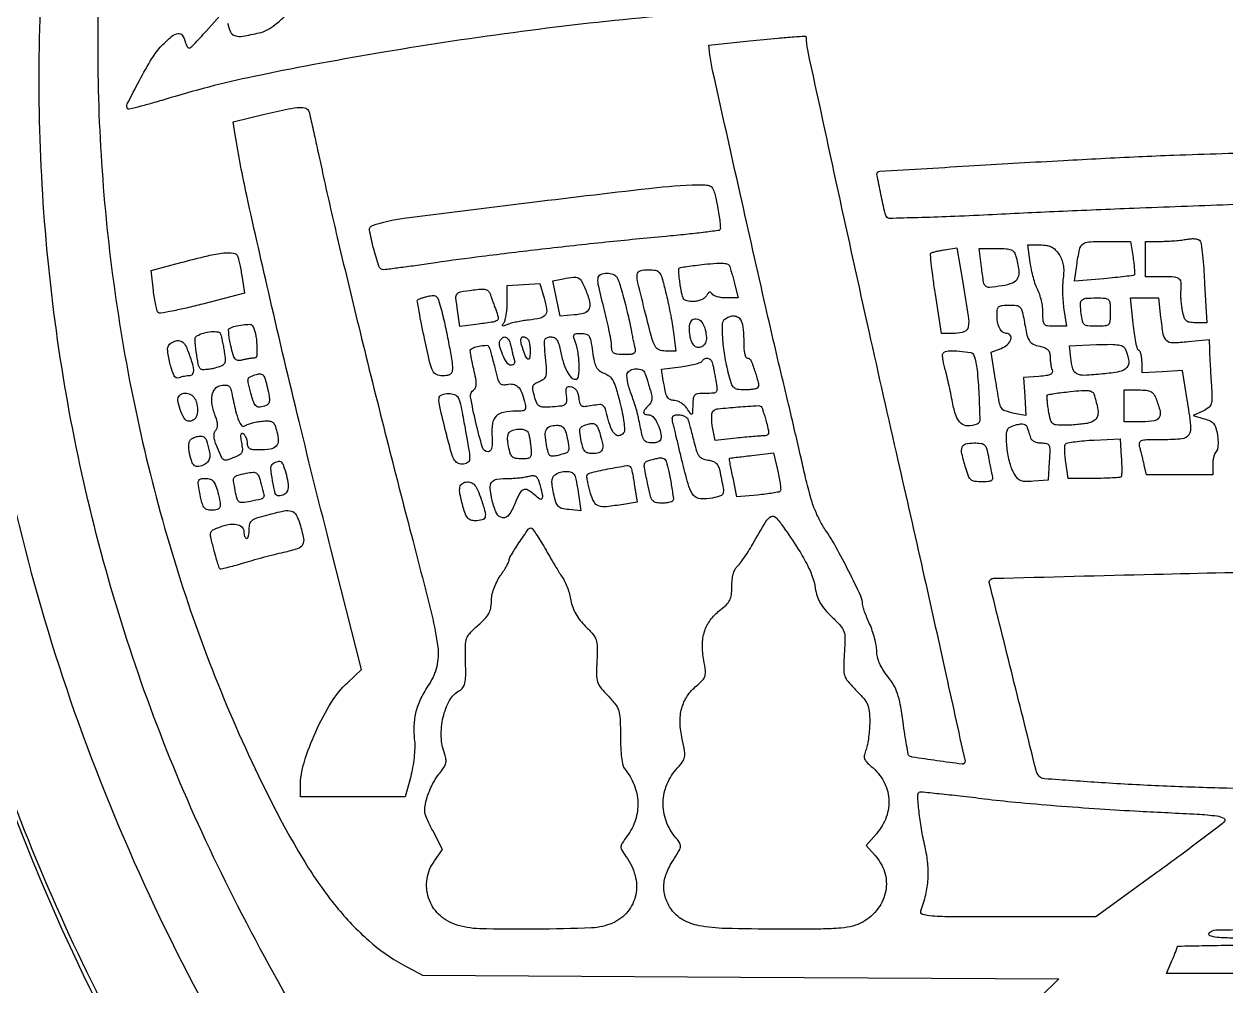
# Model space of a CAD drawing. Header units: millimetres. Extents: x 7 to 202, y 10 to 284.
# Drawn here: x 58.9 to 70.53, y 67.22 to 76.53 of the extents above; entities that cross this region are included whole.
import ezdxf

# ---------------------------------------------------------------- set-up
doc = ezdxf.new("R2010")
doc.units = ezdxf.units.MM
doc.layers.add('CUT', color=1, linetype='Continuous')
doc.layers.add('ENGRAVE', color=7, linetype='Continuous')

msp = doc.modelspace()

# ---------------------------------------------------------------- linework, layer by layer
at = {"layer": 'CUT'}
msp.add_circle((77.5, 76), 20, dxfattribs=at)
at = {"layer": 'ENGRAVE', "extrusion": (0, 0, -1)}
for points in [[(-32.411, 127.361, -0.000002), (-32.398, 124.768, -0.000205)], [(-77.201, 105.963, 0.000018), (-68.269, 105.993, 0.000035), (-59.395, 106.023, 0.092839)], [(-71.757, 56.849, 0.05031), (-68.25, 58.267, 0.050036), (-65.081, 60.365, 0.045234), (-62.273, 63.117, 0.039894), (-60.412, 65.694, 0.039431), (-58.977, 68.543, 0.039455), (-58.007, 71.58, 0.040054), (-57.532, 74.717, 0.015781), (-57.506, 75.382, 0.005868), (-57.511, 76.317, 0.00584), (-57.537, 77.249, 0.016497), (-57.584, 77.899, 0.033804), (-58.119, 80.955, 0.038207), (-59.049, 83.783, 0.038966), (-60.377, 86.389, 0.038007), (-62.104, 88.78, 0.042124), (-64.649, 91.324, 0.044845), (-67.535, 93.346, 0.045322), (-70.705, 94.804, 0.044887)], [(-70.988, 94.108, -0.032455), (-68.886, 93.201, -0.031304), (-66.893, 92.021, -0.041615), (-64.174, 89.821, -0.044448), (-61.923, 87.246, -0.045413), (-60.203, 84.368, -0.047506), (-59.061, 81.269, -0.022557), (-58.614, 79.203, -0.025379), (-58.376, 77.184, -0.026237), (-58.349, 75.214, -0.028035), (-58.531, 73.297, -0.050307), (-59.467, 69.648, -0.047999), (-61.123, 66.198, -0.047612), (-63.421, 63.102, -0.04781), (-66.261, 60.501, -0.054787), (-69.624, 58.502, -0.053836), (-73.36, 57.266, -0.052978)], [(-71.889, 58.453, 0.044188), (-69.065, 59.618, 0.044295), (-66.496, 61.258, 0.042822), (-64.224, 63.342, 0.014695), (-63.231, 64.489, 0.018927), (-62.391, 65.603, 0.019062), (-61.642, 66.77, 0.015274), (-60.924, 68.079, 0.040872), (-59.866, 70.658, 0.0403), (-59.235, 73.387, 0.039829), (-59.045, 76.213, 0.037972), (-59.299, 79.08, 0.021879), (-59.728, 81.109, 0.027891), (-60.308, 82.932, 0.028903), (-61.066, 84.626, 0.026779), (-62.033, 86.265, 0.055464), (-64.587, 89.317, 0.053688), (-67.777, 91.771, 0.053561), (-71.423, 93.494, 0.054671)], [(-70.716, 65.399), (-70.173, 65.409, 0.005982), (-69.956, 65.416, 0.007344), (-69.754, 65.427, 0.006218), (-69.585, 65.441, 0.051636), (-69.51, 65.457, 0.089471), (-69.39, 65.519, 0.010691), (-69.158, 65.707, 0.006627), (-68.924, 65.91, 0.213648), (-68.894, 65.977, 0.414036), (-68.922, 66.005, 0.000023), (-72.955, 66.007, 0.000044), (-76.966, 66.009, 0.142368)], [(-59.778, 78.563, -0.039468), (-59.611, 76.124, -0.036774), (-59.822, 73.63, -0.036984), (-60.392, 71.209, -0.041117), (-61.3, 68.985, -0.019324), (-61.613, 68.424, -0.033802), (-61.92, 67.989, -0.04067), (-62.233, 67.662, -0.056327), (-62.565, 67.429), (-62.752, 67.326), (-65.832, 67.309), (-68.911, 67.292), (-68.552, 66.942)], [(-65.021, 76.602, -0.00955), (-63.713, 76.456, -0.008839), (-62.378, 76.256, -0.009126), (-61.175, 76.032, -0.022663), (-60.307, 75.813, 0.003474), (-60.156, 75.768, 0.005619), (-60.027, 75.733, 0.001433), (-59.915, 75.704, 0.26504), (-59.903, 75.707, 0.322694), (-59.896, 75.755, 0.006765), (-60.013, 75.981, 0.014427), (-60.135, 76.196, 0.056248), (-60.229, 76.317, 0.020112), (-60.328, 76.41, 0.140893), (-60.388, 76.438, 0.294494), (-60.429, 76.42, 0.084469), (-60.458, 76.353, -0.069003), (-60.478, 76.305, -0.406774), (-60.501, 76.298, -0.083235), (-60.54, 76.329, -0.003226), (-60.662, 76.463), (-60.843, 76.665)], [(-60.867, 76.538, -0.066374), (-60.894, 76.454, -0.207196), (-60.938, 76.416, -0.117416), (-61.014, 76.411, -0.015894), (-61.172, 76.443, -0.066255), (-61.249, 76.471, -0.043208), (-61.328, 76.523, -0.029283), (-61.423, 76.607, -0.009622)], [(-70.603, 67.686, 0.018496), (-70.443, 67.693, 0.061078), (-70.372, 67.709, 0.524896), (-70.364, 67.735, 0.220744), (-70.431, 67.766, 0.000448), (-71.613, 67.776, 0.001577)], [(-77.5, 67.343), (-69.954, 67.343), (-70.006, 67.467, -0.003456), (-70.026, 67.515, -0.005062), (-70.043, 67.558, -0.002542), (-70.056, 67.595, -0.088112), (-70.058, 67.604, 0.408597), (-70.063, 67.609, 0.000189), (-70.332, 67.614, 0.002167), (-70.633, 67.618, 0.001299)]]:
    msp.add_lwpolyline(points, format="xyb", dxfattribs=at)
for points in [[(-66.465, 76.4, -0.053275), (-66.478, 76.278, -0.00021), (-66.772, 74.918, -0.001225), (-67.072, 73.556, -0.001571), (-67.354, 72.305, 0.000906), (-67.596, 71.237, 0.001272), (-67.808, 70.283, 0.000071), (-68.003, 69.397, 0.255695), (-67.997, 69.377, 0.233878), (-67.974, 69.369, 0.001204), (-67.731, 69.402, 0.001719), (-67.493, 69.436, 0.144855), (-67.46, 69.452, 0.168843), (-67.454, 69.463, 0.0019), (-67.438, 69.552, 0.005605), (-67.421, 69.655, 0.003593), (-67.404, 69.775, -0.010202), (-67.377, 69.946, -0.03656), (-67.349, 70.053, -0.051015), (-67.312, 70.136, -0.037378), (-67.255, 70.218, 0.028064), (-67.209, 70.283, 0.038583), (-67.176, 70.345, 0.043296), (-67.156, 70.406, 0.057751), (-67.149, 70.463, -0.043068), (-67.144, 70.517, -0.019088), (-67.128, 70.587, -0.018727), (-67.106, 70.66, -0.023988), (-67.08, 70.726, 0.009253), (-67.054, 70.786, 0.011338), (-67.032, 70.843, 0.009892), (-67.016, 70.891, 0.076159), (-67.012, 70.915, -0.110737), (-66.995, 70.994, -0.005581), (-66.879, 71.233, -0.009801), (-66.754, 71.47, -0.024239), (-66.651, 71.637, 0.032598), (-66.591, 71.74, 0.029224), (-66.541, 71.853, 0.022986), (-66.497, 71.994, 0.00998), (-66.45, 72.185, -0.00149), (-66.409, 72.365, -0.000674), (-66.354, 72.601, -0.000668), (-66.296, 72.85, -0.000914), (-66.242, 73.074, 0.00293), (-66.076, 73.786, 0.000838), (-65.827, 74.89, 0.000211), (-65.561, 76.079, 0.025838), (-65.535, 76.232), (-65.524, 76.325), (-65.917, 76.366, 0.001716), (-66.193, 76.393, 0.00834), (-66.35, 76.405, 0.006017), (-66.454, 76.411, 0.425482)], [(-61.654, 75.683, 0.013106), (-61.662, 75.652, 0.000242), (-61.7, 75.482, 0.000596), (-61.744, 75.285, 0.000399), (-61.793, 75.059, -0.004654), (-61.938, 74.423, -0.001823), (-62.149, 73.547, -0.00177), (-62.39, 72.58, -0.001898), (-62.632, 71.637, 0.00235), (-62.843, 70.813, 0.03061), (-62.901, 70.502, 0.087472), (-62.891, 70.314, 0.091911), (-62.817, 70.143, -0.033213), (-62.737, 70.006, -0.052014), (-62.69, 69.878, -0.053339), (-62.67, 69.745, -0.037179), (-62.676, 69.594, 0.036899), (-62.678, 69.524, 0.016918), (-62.672, 69.433, 0.016649), (-62.658, 69.337, 0.022075), (-62.639, 69.251), (-62.587, 69.054), (-62.08, 69.054), (-61.572, 69.054), (-61.572, 69.15, 0.07523), (-61.607, 69.383, 0.030866), (-61.72, 69.682, 0.030957), (-61.871, 69.967, 0.068834), (-62.026, 70.156), (-62.163, 70.284), (-61.869, 71.44, 0.002518), (-61.559, 72.684, 0.00296), (-61.279, 73.866, 0.002916), (-61.053, 74.869, 0.013221), (-60.94, 75.458), (-60.92, 75.583), (-61.224, 75.655, 0.004783), (-61.455, 75.707, 0.036195), (-61.566, 75.722, 0.099144), (-61.625, 75.714, 0.247474)], [(-72.521, 75.086), (-72.521, 74.846), (-71.846, 74.823, -0.000364), (-70.554, 74.779, -0.000986), (-69.637, 74.745, -0.001337), (-68.907, 74.714, -0.001666), (-68.228, 74.682, 0.002526), (-67.859, 74.665, 0.00408), (-67.546, 74.655, 0.00085), (-67.27, 74.648, 0.221891), (-67.249, 74.658, 0.125342), (-67.229, 74.697, 0.00363), (-67.189, 74.881, 0.002225), (-67.151, 75.072, 0.252889), (-67.158, 75.096, 0.181145), (-67.178, 75.105, 0.000054), (-68.093, 75.159, 0.001113), (-68.955, 75.209, 0.001851), (-69.681, 75.246, 0.002716), (-70.025, 75.26, 0.001114), (-70.491, 75.276, 0.001102), (-70.991, 75.291, 0.001413), (-71.452, 75.303), (-72.521, 75.327)], [(-65.607, 74.765, 0.009151), (-65.622, 74.684, 0.013774), (-65.631, 74.612, 0.008537), (-65.636, 74.553, 0.216756), (-65.631, 74.538, 0.165794), (-65.614, 74.53, 0.001344), (-65.469, 74.512, 0.004642), (-65.302, 74.493, 0.002947), (-65.107, 74.474, -0.002967), (-64.527, 74.417, -0.002418), (-63.907, 74.349, -0.002473), (-63.327, 74.279, -0.00524), (-62.879, 74.219, 0.00132), (-62.701, 74.193, 0.001913), (-62.544, 74.172, 0.000968), (-62.411, 74.154, 0.032025), (-62.378, 74.152, 0.320295), (-62.331, 74.186, 0.0197), (-62.279, 74.359, 0.019614), (-62.241, 74.536, 0.373017), (-62.268, 74.58, 0.047139), (-62.571, 74.649, 0.001522), (-63.813, 74.805, 0.002202), (-65.02, 74.947, 0.027937), (-65.477, 74.973, 0.079639), (-65.528, 74.965, 0.175353), (-65.559, 74.941, 0.082201), (-65.581, 74.889, 0.009389)], [(-70.278, 74.429, 0.108112), (-70.289, 74.4, 0.004535), (-70.301, 74.291, 0.007646), (-70.313, 74.162, 0.005343), (-70.322, 74.015), (-70.342, 73.639), (-70.236, 73.639, 0.036362), (-70.176, 73.643, 0.148008), (-70.144, 73.659, 0.135353), (-70.124, 73.69, 0.028523), (-70.108, 73.754, 0.013852), (-70.1, 73.803, 0.012073), (-70.094, 73.854, 0.012229), (-70.092, 73.901, 0.034772), (-70.093, 73.934, -0.03415), (-70.096, 74.021, -0.208782), (-70.077, 74.061, -0.161801), (-70.032, 74.08, -0.018876), (-69.921, 74.084), (-69.75, 74.084), (-69.75, 74.255), (-69.75, 74.426), (-69.899, 74.426, -0.011569), (-69.964, 74.428, -0.008741), (-70.035, 74.432, -0.008849), (-70.102, 74.439, -0.020193), (-70.152, 74.447, 0.033815), (-70.195, 74.452, 0.050443), (-70.233, 74.451, 0.062232), (-70.262, 74.443, 0.158611)], [(-67.982, 74.027, 0.004096), (-68.035, 73.702, 0.076755), (-68.035, 73.599, 0.272776), (-67.997, 73.553, 0.088846), (-67.907, 73.536), (-67.775, 73.536), (-67.716, 73.916, 0.004194), (-67.695, 74.063, 0.006651), (-67.68, 74.189, 0.002177), (-67.668, 74.297, 0.225102), (-67.673, 74.311, 0.123748), (-67.685, 74.318, 0.010157), (-67.718, 74.327, 0.013126), (-67.76, 74.337, 0.009727), (-67.806, 74.345), (-67.923, 74.364)], [(-68.496, 74.281, 0.030279), (-68.524, 74.146, 0.146322), (-68.512, 74.07, 0.190089), (-68.463, 74.023, 0.057601), (-68.362, 73.996, 0.012314), (-68.24, 73.981, 0.212185), (-68.203, 73.993, 0.170959), (-68.183, 74.03, 0.007464), (-68.162, 74.178), (-68.139, 74.358), (-68.307, 74.358, 0.014129), (-68.402, 74.355, 0.08281), (-68.45, 74.344, 0.14916), (-68.478, 74.321, 0.082609)], [(-68.912, 74.301, 0.04861), (-68.938, 74.252, 0.052432), (-68.953, 74.199, 0.047151), (-68.958, 74.14, 0.028995), (-68.953, 74.07, -0.025122), (-68.948, 74.005, -0.013284), (-68.947, 73.923, -0.013186), (-68.952, 73.84, -0.019849), (-68.96, 73.767), (-68.986, 73.605), (-68.872, 73.605, 0.025104), (-68.802, 73.608, 0.187562), (-68.774, 73.623, 0.164856), (-68.76, 73.654, 0.018397), (-68.757, 73.733, -0.032425), (-68.754, 73.789, -0.022404), (-68.742, 73.852, -0.022662), (-68.726, 73.912, -0.042334), (-68.707, 73.958, 0.037941), (-68.686, 74.006, 0.015436), (-68.665, 74.075, 0.015169), (-68.646, 74.151, 0.018698), (-68.634, 74.223), (-68.612, 74.392), (-68.732, 74.392, 0.037675), (-68.794, 74.387, 0.079175), (-68.839, 74.373, 0.084123), (-68.876, 74.345, 0.047131)], [(-69.629, 74.269, 0.007422), (-69.637, 74.208, 0.011322), (-69.642, 74.155, 0.006057), (-69.645, 74.11, 0.213787), (-69.641, 74.101, 0.164249), (-69.631, 74.096, 0.001631), (-69.55, 74.086, 0.005118), (-69.456, 74.075, 0.00327), (-69.347, 74.065), (-69.063, 74.041), (-69.084, 74.191, 0.015065), (-69.111, 74.346, 0.171353), (-69.143, 74.399, 0.161401), (-69.201, 74.422, 0.012978), (-69.368, 74.426), (-69.605, 74.426)], [(-60.965, 74.28, 0.03327), (-60.974, 74.251, 0.006986), (-60.986, 74.2, 0.007295), (-60.997, 74.139, 0.006851), (-61.008, 74.077), (-61.03, 73.925), (-60.625, 73.819, 0.006312), (-60.468, 73.781, 0.009852), (-60.332, 73.752, 0.004471), (-60.217, 73.731, 0.235219), (-60.196, 73.737, 0.140742), (-60.185, 73.755, 0.010927), (-60.172, 73.809, 0.014249), (-60.159, 73.876, 0.010387), (-60.149, 73.951), (-60.126, 74.143), (-60.413, 74.22, 0.00693), (-60.676, 74.287, 0.032007), (-60.831, 74.314, 0.061703), (-60.924, 74.313, 0.273109)], [(-65.727, 74.182, 0.010403), (-65.735, 74.156, 0.002317), (-65.748, 74.111, 0.002405), (-65.762, 74.059, 0.002321), (-65.776, 74.007), (-65.809, 73.879), (-65.694, 73.879, 0.031016), (-65.649, 73.881, 0.036819), (-65.606, 73.89, 0.039969), (-65.572, 73.902, 0.147607), (-65.555, 73.917, -0.098158), (-65.543, 73.931, -0.23604), (-65.53, 73.933, -0.151976), (-65.516, 73.923, -0.03901), (-65.5, 73.9, 0.107781), (-65.481, 73.878, 0.056636), (-65.45, 73.86, 0.051583), (-65.411, 73.848, 0.04971), (-65.37, 73.844, 0.048401), (-65.313, 73.85, 0.179786), (-65.283, 73.868, 0.114952), (-65.265, 73.908, 0.014789), (-65.248, 74, 0.008512), (-65.24, 74.06, 0.012846), (-65.235, 74.113, 0.007607), (-65.233, 74.157, 0.213004), (-65.238, 74.168, 0.152141), (-65.249, 74.173, 0.002779), (-65.314, 74.183, 0.006602), (-65.391, 74.194, 0.004329), (-65.481, 74.204, 0.008669), (-65.599, 74.215, 0.04031), (-65.667, 74.214, 0.081639), (-65.707, 74.204, 0.210741)], [(-64.693, 73.904, 0.00429), (-64.717, 73.814, 0.003709), (-64.74, 73.718, 0.003734), (-64.76, 73.631, 0.010846), (-64.772, 73.571, -0.004456), (-64.782, 73.52, -0.003996), (-64.792, 73.468, -0.004008), (-64.802, 73.422, -0.012523), (-64.81, 73.391, 0.10062), (-64.812, 73.361, 0.235905), (-64.8, 73.343, 0.112453), (-64.769, 73.333, 0.017379), (-64.705, 73.331, 0.020795), (-64.638, 73.334, 0.12499), (-64.605, 73.345, 0.189385), (-64.588, 73.368, 0.060467), (-64.583, 73.411, -0.041789), (-64.579, 73.457, -0.006827), (-64.563, 73.546, -0.007477), (-64.541, 73.65, -0.006529), (-64.515, 73.759, 0.004788), (-64.458, 73.988, 0.076078), (-64.452, 74.068, 0.276465), (-64.477, 74.105, 0.105234), (-64.541, 74.118, 0.076141), (-64.595, 74.11, 0.163248), (-64.629, 74.085, 0.07938), (-64.656, 74.031, 0.00946)], [(-65.106, 73.938, 0.007438), (-65.128, 73.843, 0.005035), (-65.15, 73.735, 0.005073), (-65.169, 73.629, 0.01009), (-65.182, 73.545), (-65.205, 73.365), (-65.104, 73.365, 0.09651), (-65.042, 73.377, 0.175582), (-65.004, 73.412, 0.057549), (-64.973, 73.49, 0.003811), (-64.912, 73.724, 0.002595), (-64.838, 74.025, 0.073965), (-64.831, 74.105, 0.313663), (-64.859, 74.141, 0.073843), (-64.938, 74.152, 0.044797), (-65.009, 74.146, 0.183494), (-65.045, 74.124, 0.098348), (-65.07, 74.075, 0.008373)], [(-63.93, 73.876, 0.031811), (-63.954, 73.769, 0.198701), (-63.942, 73.716, 0.185078), (-63.895, 73.684, 0.027101), (-63.779, 73.665, -0.01343), (-63.722, 73.657, -0.012124), (-63.663, 73.646, -0.012247), (-63.611, 73.634, -0.037279), (-63.577, 73.622, 0.012896), (-63.542, 73.608, 0.226255), (-63.531, 73.609, 0.396859), (-63.528, 73.617, 0.024978), (-63.542, 73.642, -0.085031), (-63.554, 73.67, -0.019865), (-63.564, 73.721, -0.01992), (-63.571, 73.782, -0.018382), (-63.574, 73.844), (-63.574, 73.998), (-63.73, 74.008), (-63.887, 74.019)], [(-64.33, 73.961, 0.033439), (-64.37, 73.842, 0.170454), (-64.365, 73.773, 0.21743), (-64.32, 73.733, 0.056954), (-64.222, 73.714), (-64.084, 73.704), (-64.049, 73.874), (-64.014, 74.044), (-64.115, 74.064, 0.017241), (-64.215, 74.08, 0.144743), (-64.26, 74.073, 0.160828), (-64.291, 74.043, 0.02266)], [(-62.934, 73.77, 0.008635), (-62.974, 73.604, 0.007517), (-63.009, 73.429, 0.006549), (-63.037, 73.274, 0.040187), (-63.043, 73.192, 0.083926), (-63.038, 73.161, 0.159549), (-63.022, 73.14, 0.116604), (-62.994, 73.129, 0.034688), (-62.946, 73.126, 0.105751), (-62.888, 73.138, 0.177022), (-62.852, 73.173, 0.055907), (-62.824, 73.252, 0.003726), (-62.772, 73.488, 0.003512), (-62.743, 73.627, 0.005643), (-62.721, 73.747, 0.001516), (-62.703, 73.85, 0.242848), (-62.707, 73.861, 0.106434), (-62.715, 73.867, 0.008804), (-62.741, 73.876, 0.011455), (-62.772, 73.886, 0.00858), (-62.807, 73.895, 0.051934), (-62.859, 73.903, 0.207504), (-62.888, 73.891, 0.121736), (-62.909, 73.857, 0.013682)], [(-63.408, 73.918, -0.005757), (-63.417, 73.89, -0.002122), (-63.431, 73.85, -0.002103), (-63.447, 73.807, -0.002527), (-63.462, 73.766, 0.028364), (-63.485, 73.692, 0.287276), (-63.475, 73.662, 0.137478), (-63.438, 73.646, 0.005767), (-63.294, 73.626), (-63.116, 73.603), (-63.093, 73.759, 0.010531), (-63.077, 73.881, 0.191316), (-63.087, 73.918, 0.190425), (-63.12, 73.938, 0.010418), (-63.242, 73.956, 0.015824), (-63.319, 73.964, 0.072501), (-63.364, 73.96, 0.136492), (-63.391, 73.945, 0.124248)], [(-69.408, 73.742, 0.016125), (-69.405, 73.654, 0.178624), (-69.391, 73.622, 0.184463), (-69.36, 73.608, 0.017405), (-69.274, 73.605, 0.019694), (-69.193, 73.608, 0.153277), (-69.158, 73.622, 0.168428), (-69.139, 73.653, 0.025004), (-69.127, 73.726, 0.020945), (-69.12, 73.821, 0.204132), (-69.134, 73.858, 0.184794), (-69.172, 73.875, 0.016716), (-69.276, 73.879, 0.018067), (-69.36, 73.876, 0.185694), (-69.391, 73.861, 0.176768), (-69.405, 73.829, 0.016072)], [(-69.896, 73.691, -0.016025), (-69.919, 73.527, -0.171607), (-69.951, 73.469, -0.189072), (-70.011, 73.447, -0.020186), (-70.162, 73.456), (-70.366, 73.478), (-70.368, 73.379, -0.005265), (-70.37, 73.326, -0.001422), (-70.375, 73.243, -0.001439), (-70.38, 73.148, -0.001492), (-70.386, 73.054, 0.007619), (-70.393, 72.911, 0.080519), (-70.385, 72.854, 0.158663), (-70.361, 72.818, 0.053113), (-70.306, 72.784), (-70.212, 72.74), (-70.318, 72.71, 0.043454), (-70.375, 72.69, 0.112494), (-70.409, 72.663, 0.100336), (-70.43, 72.622, 0.030351), (-70.446, 72.554, 0.027241), (-70.451, 72.502, 0.032522), (-70.451, 72.454, 0.034358), (-70.445, 72.414, 0.143452), (-70.433, 72.393, -0.100047), (-70.42, 72.373, -0.033512), (-70.41, 72.341, -0.031787), (-70.402, 72.303, -0.031368), (-70.4, 72.263), (-70.4, 72.168), (-70.079, 72.168), (-69.758, 72.168), (-69.738, 72.262, -0.004228), (-69.728, 72.303, -0.002838), (-69.717, 72.351, -0.002858), (-69.705, 72.397, -0.005645), (-69.695, 72.433, 0.097269), (-69.692, 72.477, 0.289575), (-69.71, 72.499, 0.078763), (-69.76, 72.508, 0.004624), (-69.918, 72.51, -0.023452), (-70.106, 72.519, -0.235404), (-70.171, 72.559, -0.16896), (-70.189, 72.643, -0.011254), (-70.154, 72.893), (-70.108, 73.177), (-69.912, 73.165), (-69.716, 73.154), (-69.716, 73.257, -0.027504), (-69.713, 73.297, -0.037231), (-69.707, 73.333, -0.040956), (-69.697, 73.36, -0.199591), (-69.685, 73.371, 0.244063), (-69.672, 73.385, 0.011232), (-69.657, 73.452, 0.016528), (-69.642, 73.535, 0.01088), (-69.63, 73.63), (-69.606, 73.879), (-69.742, 73.879), (-69.877, 73.879)], [(-68.571, 73.682, -0.011163), (-68.598, 73.537, -0.077351), (-68.624, 73.47, -0.142996), (-68.662, 73.433, -0.071296), (-68.726, 73.411, 0.039001), (-68.774, 73.397, 0.10659), (-68.804, 73.378, 0.128698), (-68.82, 73.351, 0.070301), (-68.826, 73.312, -0.02154), (-68.827, 73.279, -0.016414), (-68.832, 73.242, -0.016686), (-68.838, 73.207, -0.036985), (-68.846, 73.182, 0.169637), (-68.847, 73.156, 0.205488), (-68.831, 73.138, 0.081304), (-68.793, 73.127, 0.014528), (-68.718, 73.119), (-68.569, 73.109), (-68.581, 72.924), (-68.592, 72.74), (-68.48, 72.762, 0.030339), (-68.391, 72.786, 0.186395), (-68.355, 72.815, 0.08556), (-68.334, 72.872, 0.003696), (-68.299, 73.083), (-68.255, 73.354), (-68.352, 73.391, -0.089044), (-68.413, 73.427, -0.132481), (-68.447, 73.478, -0.253308), (-68.44, 73.518, -0.230512), (-68.402, 73.536, 0.179114), (-68.365, 73.55, 0.10663), (-68.337, 73.588, 0.072831), (-68.318, 73.648, 0.036549), (-68.313, 73.727, 0.054824), (-68.318, 73.772, 0.187401), (-68.333, 73.796, 0.131291), (-68.365, 73.807, 0.022137), (-68.431, 73.81, 0.028556), (-68.501, 73.806, 0.158352), (-68.534, 73.791, 0.144024), (-68.554, 73.758, 0.022284)], [(-65.49, 73.571, 0.040276), (-65.5, 73.496, 0.106606), (-65.491, 73.443, 0.164084), (-65.465, 73.411, 0.138532), (-65.423, 73.399, 0.185111), (-65.387, 73.413, 0.102965), (-65.359, 73.451, 0.070729), (-65.342, 73.512, 0.036462), (-65.336, 73.59, 0.144455), (-65.355, 73.656, 0.287643), (-65.402, 73.678, 0.207493), (-65.456, 73.646, 0.10358)], [(-65.841, 73.648, 0.054118), (-65.85, 73.615, 0.015107), (-65.857, 73.563, 0.015057), (-65.861, 73.502, 0.015297), (-65.862, 73.442, -0.021661), (-65.864, 73.383, -0.044132), (-65.871, 73.337, -0.062112), (-65.883, 73.306, -0.276116), (-65.899, 73.297, 0.30325), (-65.931, 73.275, 0.020091), (-65.972, 73.163, 0.020757), (-66.004, 73.049, 0.259362), (-65.992, 73.007, 0.144926), (-65.979, 73, 0.01763), (-65.948, 72.994, 0.019727), (-65.908, 72.99, 0.015074), (-65.865, 72.989, 0.040143), (-65.801, 72.994, 0.156638), (-65.767, 73.012, 0.117511), (-65.743, 73.049, 0.018254), (-65.718, 73.134, 0.01895), (-65.678, 73.324, 0.027491), (-65.658, 73.494, 0.025949), (-65.657, 73.63, 0.245773), (-65.685, 73.678, 0.065755), (-65.735, 73.702, 0.124476), (-65.78, 73.704, 0.146026), (-65.816, 73.685, 0.10486)], [(-60.8, 73.529, 0.021296), (-60.807, 73.504, 0.004494), (-60.816, 73.461, 0.0047), (-60.826, 73.41, 0.004442), (-60.835, 73.358, 0.019499), (-60.845, 73.28, 0.154127), (-60.837, 73.245, 0.170964), (-60.811, 73.222, 0.025318), (-60.743, 73.2, 0.020734), (-60.699, 73.19, 0.027741), (-60.657, 73.185, 0.027364), (-60.624, 73.184, 0.182099), (-60.609, 73.19, 0.155893), (-60.583, 73.237, 0.017716), (-60.564, 73.357, 0.014104), (-60.552, 73.48, 0.288635), (-60.569, 73.511, 0.058989), (-60.636, 73.539, 0.050855), (-60.711, 73.553, 0.055778), (-60.775, 73.55, 0.287494)], [(-61.107, 73.61, 0.089336), (-61.137, 73.534, 0.036357), (-61.15, 73.423, 0.032092), (-61.149, 73.321, 0.389122), (-61.123, 73.296, -0.027314), (-61.1, 73.295, -0.011117), (-61.069, 73.29, -0.010961), (-61.036, 73.284, -0.013734), (-61.005, 73.277, 0.098035), (-60.966, 73.274, 0.19877), (-60.94, 73.289, 0.094746), (-60.921, 73.328, 0.013656), (-60.898, 73.415, 0.013454), (-60.886, 73.476, 0.020832), (-60.879, 73.529, 0.016259), (-60.877, 73.572, 0.279928), (-60.884, 73.584, 0.063427), (-60.939, 73.606, 0.032614), (-61.013, 73.619, 0.026669), (-61.082, 73.624, 0.262977)], [(-64.399, 73.36, -0.016976), (-64.415, 73.265, -0.073967), (-64.434, 73.211, -0.112112), (-64.464, 73.176, -0.067145), (-64.512, 73.15, 0.087569), (-64.562, 73.121, 0.092986), (-64.597, 73.077, 0.051759), (-64.627, 73.003, 0.010372), (-64.664, 72.866, 0.010719), (-64.686, 72.767, 0.015082), (-64.701, 72.678, 0.011244), (-64.709, 72.605, 0.163093), (-64.704, 72.58, 0.16898), (-64.665, 72.548, 0.261722), (-64.623, 72.555, 0.123308), (-64.583, 72.608, 0.039288), (-64.551, 72.702, -0.011871), (-64.524, 72.802, -0.14077), (-64.502, 72.836, -0.200089), (-64.469, 72.847, -0.028196), (-64.396, 72.837, 0.018711), (-64.326, 72.827, 0.159691), (-64.296, 72.833, 0.203066), (-64.279, 72.856, 0.032993), (-64.269, 72.91, -0.04892), (-64.26, 72.951, -0.073512), (-64.244, 72.983, -0.087278), (-64.222, 73.006, -0.108239), (-64.195, 73.017, -0.072769), (-64.164, 73.019, -0.235685), (-64.147, 73.008, -0.142181), (-64.14, 72.983, -0.023464), (-64.144, 72.932, 0.038802), (-64.146, 72.875, 0.215917), (-64.133, 72.848, 0.139603), (-64.099, 72.833, 0.013652), (-64.011, 72.824, 0.017055), (-63.923, 72.821, 0.134752), (-63.884, 72.832, 0.165835), (-63.859, 72.86, 0.029365), (-63.837, 72.927, 0.020914), (-63.822, 72.992, 0.126888), (-63.824, 73.027, 0.171522), (-63.843, 73.05, 0.046379), (-63.885, 73.072, -0.072044), (-63.929, 73.097, -0.164745), (-63.95, 73.129, -0.079392), (-63.954, 73.182, -0.008831), (-63.944, 73.303, 0.007039), (-63.933, 73.424, 0.079118), (-63.937, 73.472, 0.228562), (-63.955, 73.494, 0.108462), (-63.993, 73.502, 0.100068), (-64.027, 73.495, 0.132287), (-64.052, 73.476, 0.088311), (-64.07, 73.439, 0.027002), (-64.085, 73.379, -0.024849), (-64.114, 73.26, -0.047851), (-64.15, 73.169, -0.065476), (-64.191, 73.11, -0.211361), (-64.234, 73.092, -0.382644), (-64.264, 73.119, -0.033336), (-64.269, 73.234, -0.036854), (-64.256, 73.366, -0.055704), (-64.224, 73.476, 0.061349), (-64.216, 73.507, 0.244941), (-64.222, 73.524, 0.164529), (-64.242, 73.534, 0.026718), (-64.287, 73.536, 0.069201), (-64.337, 73.529, 0.1846), (-64.365, 73.508, 0.096502), (-64.382, 73.464, 0.011889)], [(-60.477, 73.381, 0.012451), (-60.521, 73.258, 0.055918), (-60.536, 73.183, 0.144596), (-60.528, 73.142, 0.278501), (-60.501, 73.126, -0.029563), (-60.477, 73.124, -0.017212), (-60.449, 73.12, -0.017171), (-60.421, 73.114, -0.027676), (-60.397, 73.106, 0.399917), (-60.35, 73.126, 0.04484), (-60.308, 73.249, 0.041773), (-60.287, 73.383, 0.275028), (-60.317, 73.441, 0.07702), (-60.369, 73.464, 0.155816), (-60.413, 73.462, 0.14708), (-60.449, 73.434, 0.066106)], [(-63.395, 73.409, 0.057691), (-63.403, 73.391, 0.004298), (-63.418, 73.338, 0.005913), (-63.435, 73.274, 0.004455), (-63.453, 73.203, -0.010698), (-63.479, 73.099, -0.090822), (-63.5, 73.056, -0.20573), (-63.528, 73.04, -0.092664), (-63.571, 73.043, 0.109089), (-63.629, 73.044, 0.14666), (-63.676, 73.02, 0.10373), (-63.712, 72.966, 0.037929), (-63.741, 72.878, 0.026114), (-63.751, 72.822, 0.216627), (-63.744, 72.798, 0.193738), (-63.72, 72.786, 0.020519), (-63.658, 72.784, -0.047159), (-63.536, 72.772, -0.150632), (-63.465, 72.734, -0.158728), (-63.43, 72.665, -0.054059), (-63.425, 72.55, 0.014949), (-63.427, 72.474, 0.056556), (-63.422, 72.426, 0.115457), (-63.409, 72.4, 0.225365), (-63.388, 72.39, 0.331931), (-63.334, 72.431, 0.014205), (-63.269, 72.675, 0.01441), (-63.218, 72.923, 0.307041), (-63.247, 72.988, -0.149113), (-63.267, 73.011, -0.103995), (-63.274, 73.045, -0.051236), (-63.269, 73.098, -0.010332), (-63.249, 73.192, 0.007529), (-63.234, 73.261, 0.011731), (-63.223, 73.32, 0.00601), (-63.215, 73.37, 0.249874), (-63.219, 73.38, 0.104421), (-63.256, 73.401, 0.035967), (-63.315, 73.415, 0.031318), (-63.374, 73.421, 0.279914)], [(-63.61, 73.408, -0.003398), (-63.619, 73.369, -0.003194), (-63.628, 73.329, -0.003177), (-63.637, 73.294, -0.011017), (-63.644, 73.271, 0.107489), (-63.645, 73.255, 0.135383), (-63.639, 73.241, 0.130483), (-63.627, 73.232, 0.096314), (-63.61, 73.228, 0.258058), (-63.571, 73.25, 0.040551), (-63.528, 73.332, 0.041339), (-63.499, 73.42, 0.199277), (-63.508, 73.472, 0.133991), (-63.535, 73.498, 0.266443), (-63.565, 73.497, 0.151655), (-63.591, 73.466, 0.049017)], [(-63.773, 73.479, 0.130992), (-63.782, 73.464, 0.024087), (-63.789, 73.432, 0.024407), (-63.794, 73.393, 0.020083), (-63.795, 73.351, 0.052031), (-63.788, 73.294, 0.573903), (-63.771, 73.288, 0.12288), (-63.746, 73.326, 0.013449), (-63.712, 73.425, 0.064177), (-63.704, 73.471, 0.224742), (-63.716, 73.498, 0.296121), (-63.741, 73.502, 0.090465)], [(-69.557, 73.381, 0.052392), (-69.587, 73.269, 0.230254), (-69.568, 73.205, 0.158889), (-69.499, 73.166, 0.023056), (-69.336, 73.143, 0.014037), (-69.16, 73.13, 0.126931), (-69.085, 73.146, 0.208608), (-69.046, 73.193, 0.048004), (-69.026, 73.297), (-69.014, 73.417), (-69.275, 73.427, 0.007621), (-69.415, 73.43, 0.041911), (-69.49, 73.424, 0.090264), (-69.534, 73.409, 0.172753)], [(-65.557, 73.254, 0.021375), (-65.563, 73.23, 0.004345), (-65.572, 73.186, 0.004573), (-65.582, 73.135, 0.004273), (-65.591, 73.083, 0.013854), (-65.603, 72.999, 0.195229), (-65.595, 72.971, 0.213509), (-65.569, 72.957, 0.016864), (-65.491, 72.955, -0.021344), (-65.419, 72.952, -0.163764), (-65.388, 72.938, -0.180021), (-65.373, 72.909, -0.026893), (-65.368, 72.843, 0.003938), (-65.366, 72.767, 0.251728), (-65.36, 72.756, 0.390125), (-65.35, 72.758, 0.006584), (-65.313, 72.809, -0.051164), (-65.287, 72.839, -0.045817), (-65.256, 72.864, -0.048569), (-65.223, 72.881, -0.095278), (-65.194, 72.886, 0.095712), (-65.151, 72.895, 0.169953), (-65.124, 72.918, 0.076812), (-65.105, 72.968, 0.009639), (-65.083, 73.081), (-65.065, 73.19), (-65.252, 73.213, -0.013629), (-65.325, 73.224, -0.018962), (-65.39, 73.238, -0.015678), (-65.441, 73.254, -0.176774), (-65.458, 73.267, 0.126548), (-65.482, 73.29, 0.161471), (-65.512, 73.295, 0.161224), (-65.539, 73.282, 0.126115)], [(-68.09, 73.322, 0.056475), (-68.12, 73.183, 0.01327), (-68.137, 72.944, 0.005993), (-68.146, 72.695, 0.316631), (-68.12, 72.658, 0.090683), (-68.03, 72.641, 0.184536), (-67.964, 72.666, 0.129818), (-67.916, 72.738, 0.03683), (-67.882, 72.869, -0.005149), (-67.865, 72.957, -0.004132), (-67.844, 73.051, -0.004177), (-67.824, 73.138, -0.010613), (-67.808, 73.2, 0.017078), (-67.796, 73.25, 0.02411), (-67.788, 73.295, 0.021847), (-67.786, 73.332, 0.205697), (-67.791, 73.346, 0.190437), (-67.84, 73.367, 0.027707), (-67.95, 73.364, 0.025631), (-68.058, 73.35, 0.272797)], [(-64.906, 73.151, -0.001899), (-64.913, 73.128, -0.000441), (-64.926, 73.089, -0.000455), (-64.94, 73.043, -0.000445), (-64.954, 72.998, 0.024543), (-64.97, 72.94, 0.074675), (-64.972, 72.9, 0.101578), (-64.963, 72.868, 0.073295), (-64.94, 72.838, -0.025569), (-64.902, 72.796, -0.180618), (-64.893, 72.77, -0.330076), (-64.906, 72.754, -0.066075), (-64.943, 72.749, 0.217993), (-64.982, 72.732, 0.056411), (-65.022, 72.673, 0.053046), (-65.052, 72.598, 0.068825), (-65.062, 72.525, 0.152871), (-65.056, 72.505, 0.110357), (-65.039, 72.489, 0.082834), (-65.012, 72.479, 0.048483), (-64.977, 72.476, 0.073963), (-64.925, 72.483, 0.194847), (-64.896, 72.507, 0.074072), (-64.876, 72.56, 0.005198), (-64.844, 72.715, -0.019997), (-64.834, 72.758, -0.006817), (-64.817, 72.82, -0.006765), (-64.795, 72.887, -0.00775), (-64.772, 72.951, 0.018594), (-64.752, 73.012, 0.022223), (-64.738, 73.071, 0.021677), (-64.731, 73.121, 0.11829), (-64.734, 73.148, 0.200592), (-64.765, 73.181, 0.098657), (-64.822, 73.193, 0.102179), (-64.878, 73.183, 0.225497)], [(-61.253, 73.008, 0.012408), (-61.269, 72.927, 0.064339), (-61.271, 72.882, 0.135711), (-61.261, 72.854, 0.146834), (-61.239, 72.837, 0.056164), (-61.181, 72.822, 0.211281), (-61.146, 72.831, 0.135746), (-61.12, 72.869, 0.0193), (-61.092, 72.958, 0.007339), (-61.066, 73.062, 0.132898), (-61.067, 73.096, 0.222685), (-61.085, 73.117, 0.025524), (-61.147, 73.139, 0.090232), (-61.186, 73.144, 0.209852), (-61.212, 73.13, 0.100704), (-61.231, 73.093, 0.013622)], [(-60.565, 72.869, 0.056089), (-60.576, 72.792, 0.107716), (-60.564, 72.73, 0.162606), (-60.532, 72.695, 0.17909), (-60.487, 72.687, 0.221562), (-60.446, 72.717, 0.04469), (-60.408, 72.801, 0.044551), (-60.386, 72.89, 0.238645), (-60.402, 72.936, 0.16502), (-60.444, 72.957, 0.130851), (-60.495, 72.951, 0.117272), (-60.54, 72.918, 0.117714)], [(-60.907, 72.959, -0.008615), (-60.944, 72.788, -0.037378), (-60.976, 72.689, -0.092132), (-61.005, 72.643, -0.395579), (-61.035, 72.641, 0.080017), (-61.058, 72.655, 0.022822), (-61.099, 72.668, 0.022356), (-61.146, 72.679, 0.022008), (-61.194, 72.686, 0.026822), (-61.264, 72.689, 0.147853), (-61.299, 72.678, 0.148155), (-61.323, 72.65, 0.026967), (-61.345, 72.584, 0.064832), (-61.358, 72.498, 0.203846), (-61.337, 72.446, 0.159865), (-61.28, 72.416, 0.037096), (-61.17, 72.408, 0.026118), (-61.113, 72.41, 0.109221), (-61.081, 72.421, 0.170745), (-61.065, 72.441, 0.090103), (-61.059, 72.474, -0.053739), (-61.056, 72.501, -0.049005), (-61.047, 72.528, -0.052235), (-61.034, 72.55, -0.099794), (-61.019, 72.564, -0.189167), (-61.003, 72.567, -0.301084), (-60.994, 72.558, -0.086029), (-60.993, 72.531, -0.015217), (-61.001, 72.48, 0.027126), (-61.01, 72.418, 0.130624), (-61.004, 72.384, 0.153419), (-60.983, 72.36, 0.042002), (-60.936, 72.338, 0.015283), (-60.859, 72.311, 0.202814), (-60.83, 72.314, 0.161681), (-60.808, 72.337, 0.00891), (-60.768, 72.429, 0.021859), (-60.746, 72.488, 0.052011), (-60.737, 72.534, 0.07427), (-60.738, 72.569, 0.124814), (-60.751, 72.596, -0.096655), (-60.765, 72.621, -0.076524), (-60.769, 72.65, -0.060127), (-60.765, 72.687, -0.031236), (-60.751, 72.73, 0.041636), (-60.718, 72.846, 0.091483), (-60.717, 72.937, 0.139313), (-60.746, 73, 0.166561), (-60.802, 73.032, 0.042773), (-60.848, 73.036, 0.158552), (-60.876, 73.028, 0.152439), (-60.894, 73.005, 0.038627)], [(-63.159, 72.65, 0.002604), (-63.204, 72.392, 0.05785), (-63.209, 72.316, 0.263726), (-63.187, 72.283, 0.120268), (-63.136, 72.27, 0.14425), (-63.09, 72.284, 0.132657), (-63.057, 72.32, 0.05068), (-63.028, 72.397, 0.006058), (-62.982, 72.573, 0.003471), (-62.92, 72.829, 0.07261), (-62.913, 72.907, 0.291737), (-62.939, 72.942, 0.094017), (-63.005, 72.955, 0.085954), (-63.064, 72.944, 0.192162), (-63.097, 72.915, 0.067341), (-63.121, 72.848, 0.004631)], [(-69.25, 72.95, 0.020113), (-69.286, 72.817, 0.10298), (-69.287, 72.74, 0.192768), (-69.258, 72.695, 0.106395), (-69.196, 72.668, 0.017761), (-69.147, 72.66, 0.009106), (-69.084, 72.653, 0.009038), (-69.02, 72.648, 0.013447), (-68.963, 72.647, 0.023956), (-68.884, 72.65, 0.165859), (-68.849, 72.666, 0.147941), (-68.829, 72.701, 0.017871), (-68.812, 72.788, 0.007393), (-68.804, 72.843, 0.011286), (-68.799, 72.891, 0.006012), (-68.796, 72.931, 0.214502), (-68.799, 72.939, 0.157623), (-68.808, 72.944, 0.002178), (-68.869, 72.954, 0.005871), (-68.94, 72.964, 0.0038), (-69.022, 72.973, 0.009504), (-69.131, 72.984, 0.043867), (-69.194, 72.983, 0.090035), (-69.231, 72.972, 0.204711)], [(-69.853, 72.901, 0.030382), (-69.891, 72.782, 0.202908), (-69.881, 72.721, 0.220427), (-69.832, 72.689, 0.036025), (-69.716, 72.681), (-69.544, 72.681), (-69.544, 72.835), (-69.544, 72.989), (-69.682, 72.989, 0.023005), (-69.757, 72.985, 0.095793), (-69.801, 72.973, 0.128094), (-69.83, 72.947, 0.056025)], [(-66.036, 72.82, 0.054278), (-66.042, 72.807, 0.003963), (-66.054, 72.769, 0.005496), (-66.068, 72.723, 0.004133), (-66.082, 72.672, 0.011155), (-66.101, 72.598, 0.105132), (-66.101, 72.566, 0.258863), (-66.087, 72.55, 0.090533), (-66.057, 72.544, -0.017282), (-66.021, 72.543, -0.002855), (-65.953, 72.538, -0.003134), (-65.873, 72.531, -0.002766), (-65.79, 72.523), (-65.585, 72.501), (-65.56, 72.63, 0.023001), (-65.553, 72.681, 0.029697), (-65.552, 72.728, 0.030292), (-65.555, 72.767, 0.168738), (-65.564, 72.785, 0.164753), (-65.614, 72.807, 0.007085), (-65.806, 72.824, 0.00529), (-66.003, 72.837, 0.27822)], [(-65.321, 72.705, 0.021364), (-65.329, 72.679, 0.003155), (-65.345, 72.624, 0.003553), (-65.362, 72.56, 0.003048), (-65.379, 72.491, -0.015923), (-65.406, 72.397, -0.085063), (-65.43, 72.349, -0.136438), (-65.464, 72.324, -0.06729), (-65.515, 72.311, 0.051147), (-65.561, 72.301, 0.104607), (-65.593, 72.282, 0.105179), (-65.614, 72.253, 0.052089), (-65.629, 72.208, 0.004496), (-65.663, 72.037, 0.112398), (-65.662, 71.989, 0.255347), (-65.637, 71.963, 0.031809), (-65.559, 71.943, 0.059158), (-65.443, 71.935, 0.204769), (-65.377, 71.968, 0.108139), (-65.331, 72.054, 0.011459), (-65.272, 72.275, -0.000148), (-65.241, 72.404, -0.000178), (-65.212, 72.524, -0.000152), (-65.188, 72.625, -0.001201), (-65.176, 72.672, 0.038552), (-65.17, 72.712, 0.177167), (-65.176, 72.734, 0.194214), (-65.194, 72.746, 0.047523), (-65.23, 72.749, 0.055807), (-65.26, 72.746, 0.057952), (-65.287, 72.736, 0.064396), (-65.309, 72.722, 0.12378)], [(-63.779, 72.57, 0.032636), (-63.785, 72.547, 0.00889), (-63.792, 72.509, 0.008953), (-63.798, 72.467, 0.009204), (-63.803, 72.424, 0.026686), (-63.806, 72.365, 0.180956), (-63.795, 72.338, 0.184767), (-63.77, 72.325, 0.028021), (-63.712, 72.322, 0.042128), (-63.656, 72.326, 0.148922), (-63.624, 72.342, 0.12628), (-63.603, 72.375, 0.026717), (-63.586, 72.441, 0.025073), (-63.578, 72.495, 0.052408), (-63.578, 72.537, 0.073043), (-63.586, 72.567, 0.152323), (-63.602, 72.586, 0.08604), (-63.652, 72.607, 0.078807), (-63.708, 72.61, 0.092029), (-63.754, 72.597, 0.197195)], [(-64.154, 72.523, 0.010689), (-64.169, 72.43, 0.158256), (-64.164, 72.397, 0.194702), (-64.14, 72.378, 0.017647), (-64.065, 72.356, 0.040603), (-64.013, 72.347, 0.205617), (-63.986, 72.356, 0.147264), (-63.969, 72.385, 0.018232), (-63.953, 72.456, 0.03014), (-63.941, 72.553, 0.136213), (-63.952, 72.607, 0.199557), (-63.987, 72.637, 0.076729), (-64.051, 72.647, 0.073981), (-64.092, 72.641, 0.146044), (-64.119, 72.622, 0.102173), (-64.138, 72.587, 0.025658)], [(-64.473, 72.556, 0.02526), (-64.497, 72.459, 0.151843), (-64.492, 72.409, 0.231074), (-64.461, 72.382, 0.064197), (-64.394, 72.373, 0.068824), (-64.352, 72.379, 0.14702), (-64.324, 72.397, 0.105793), (-64.305, 72.431, 0.026253), (-64.29, 72.494, 0.011358), (-64.275, 72.583, 0.140516), (-64.28, 72.617, 0.191458), (-64.301, 72.638, 0.024572), (-64.363, 72.66, 0.081126), (-64.402, 72.665, 0.18519), (-64.428, 72.654, 0.109194), (-64.45, 72.623, 0.019794)], [(-68.606, 72.627, -0.000264), (-68.612, 72.605, -0.000149), (-68.621, 72.578, -0.000149), (-68.629, 72.55, -0.000244), (-68.637, 72.527, -0.135464), (-68.649, 72.507, -0.068266), (-68.674, 72.491, -0.060005), (-68.706, 72.479, -0.054314), (-68.741, 72.476, 0.055828), (-68.793, 72.47, 0.238838), (-68.816, 72.451, 0.108998), (-68.824, 72.41, 0.008291), (-68.819, 72.296), (-68.809, 72.116), (-68.665, 72.106, 0.021171), (-68.581, 72.103, 0.107301), (-68.536, 72.114, 0.128403), (-68.503, 72.141, 0.035769), (-68.468, 72.199, 0.042349), (-68.447, 72.249, 0.019521), (-68.428, 72.319, 0.019173), (-68.414, 72.393, 0.025181), (-68.407, 72.462, 0.013617), (-68.404, 72.56, 0.109389), (-68.414, 72.603, 0.171581), (-68.439, 72.629, 0.046044), (-68.494, 72.65, 0.027044), (-68.541, 72.66, 0.090174), (-68.572, 72.659, 0.146551), (-68.593, 72.648, 0.123251)], [(-60.663, 72.501, 0.016641), (-60.69, 72.399, 0.077513), (-60.695, 72.339, 0.140775), (-60.68, 72.299, 0.110165), (-60.644, 72.268, 0.070976), (-60.587, 72.248, 0.216864), (-60.548, 72.256, 0.151525), (-60.52, 72.295, 0.031414), (-60.498, 72.379, 0.0295), (-60.491, 72.428, 0.058367), (-60.493, 72.467, 0.079057), (-60.502, 72.497, 0.134765), (-60.519, 72.516, 0.064893), (-60.566, 72.537, 0.101751), (-60.61, 72.542, 0.134083), (-60.644, 72.529, 0.162289)], [(-68.229, 72.347, -0.004212), (-68.238, 72.294, -0.00391), (-68.249, 72.239, -0.0039), (-68.259, 72.191, -0.013131), (-68.267, 72.159, 0.097604), (-68.269, 72.129, 0.231717), (-68.257, 72.111, 0.116189), (-68.227, 72.102, 0.018971), (-68.166, 72.099, 0.034493), (-68.099, 72.104, 0.142071), (-68.062, 72.12, 0.122246), (-68.037, 72.156, 0.02268), (-68.01, 72.232, 0.015113), (-67.973, 72.371, 0.136354), (-67.975, 72.434, 0.258703), (-68.009, 72.466, 0.061769), (-68.089, 72.476, 0.028556), (-68.159, 72.472, 0.158352), (-68.192, 72.456, 0.144024), (-68.212, 72.423, 0.022284)], [(-69.515, 72.339, 0.007965), (-69.519, 72.27, 0.011862), (-69.52, 72.21, 0.007007), (-69.518, 72.16, 0.188872), (-69.513, 72.148, 0.180947), (-69.501, 72.142, 0.003674), (-69.43, 72.138, 0.008175), (-69.346, 72.134, 0.005344), (-69.25, 72.133), (-69.001, 72.133), (-68.978, 72.289, 0.015817), (-68.971, 72.35, 0.021688), (-68.968, 72.406, 0.019188), (-68.97, 72.451, 0.178744), (-68.978, 72.468, 0.157063), (-68.997, 72.478, 0.00776), (-69.068, 72.488, 0.011914), (-69.155, 72.498, 0.008273), (-69.252, 72.504), (-69.503, 72.517)], [(-66.191, 72.203, 0.011368), (-66.206, 72.134, 0.016843), (-66.215, 72.073, 0.012048), (-66.22, 72.023, 0.218329), (-66.215, 72.009, 0.14918), (-66.2, 72.001, 0.006988), (-66.143, 71.991, 0.011019), (-66.074, 71.981, 0.007648), (-65.996, 71.972), (-65.796, 71.954), (-65.758, 72.138, 0.002838), (-65.743, 72.209, 0.004595), (-65.732, 72.269, 0.001004), (-65.723, 72.322, 0.247169), (-65.724, 72.326, 0.16079), (-65.729, 72.329, 0.000567), (-65.789, 72.337, 0.00294), (-65.858, 72.345, 0.001831), (-65.939, 72.355), (-66.149, 72.379)], [(-61.436, 72.163, 0.03754), (-61.453, 72.073, 0.117581), (-61.446, 72.013, 0.181723), (-61.415, 71.977, 0.11859), (-61.362, 71.963, 0.345055), (-61.329, 71.988, 0.024194), (-61.302, 72.11, 0.024679), (-61.287, 72.234, 0.275471), (-61.308, 72.277, 0.070064), (-61.355, 72.298, 0.259889), (-61.385, 72.292, 0.129902), (-61.408, 72.256, 0.015108)], [(-64.769, 72.239, 0.08317), (-64.775, 72.225, 0.004975), (-64.785, 72.179, 0.007359), (-64.795, 72.123, 0.00536), (-64.805, 72.061), (-64.829, 71.904), (-64.697, 71.882, 0.013206), (-64.533, 71.859, 0.108515), (-64.458, 71.867, 0.189464), (-64.413, 71.905, 0.057433), (-64.379, 71.988, 0.006829), (-64.366, 72.04, 0.007867), (-64.354, 72.09, 0.007157), (-64.346, 72.132, 0.044644), (-64.344, 72.154, 0.348641), (-64.368, 72.185, 0.009426), (-64.548, 72.225, 0.009734), (-64.73, 72.257, 0.30301)], [(-65.111, 72.3, 0.027314), (-65.137, 72.2, 0.012888), (-65.161, 72.07, 0.005593), (-65.181, 71.939, 0.233847), (-65.172, 71.912, 0.133999), (-65.159, 71.905, 0.021961), (-65.132, 71.899, 0.022819), (-65.098, 71.895, 0.018373), (-65.061, 71.894, 0.070646), (-65.008, 71.901, 0.175243), (-64.977, 71.924, 0.088785), (-64.956, 71.973, 0.010589), (-64.93, 72.088, 0.004268), (-64.901, 72.238, 0.120296), (-64.903, 72.277, 0.238795), (-64.925, 72.3, 0.02238), (-65.002, 72.322, 0.0309), (-65.045, 72.331, 0.082543), (-65.077, 72.329, 0.126562), (-65.098, 72.319, 0.136721)], [(-60.773, 71.997, 0.016646), (-60.795, 71.901, 0.133455), (-60.792, 71.856, 0.246893), (-60.767, 71.833, 0.066637), (-60.713, 71.825, 0.07953), (-60.666, 71.833, 0.171035), (-60.638, 71.855, 0.086343), (-60.618, 71.901, 0.01145), (-60.596, 72.005, 0.012891), (-60.583, 72.083, 0.141139), (-60.588, 72.114, 0.245631), (-60.607, 72.129, 0.045125), (-60.654, 72.133, 0.077451), (-60.698, 72.127, 0.137054), (-60.728, 72.107, 0.091768), (-60.75, 72.068, 0.02248)], [(-61.192, 72.078, 0.008074), (-61.219, 71.976, 0.201083), (-61.214, 71.948, 0.20191), (-61.191, 71.932, 0.008149), (-61.089, 71.911, 0.01895), (-61.01, 71.899, 0.181572), (-60.978, 71.908, 0.177759), (-60.959, 71.935, 0.018015), (-60.941, 72.014, 0.010685), (-60.925, 72.111, 0.178582), (-60.932, 72.143, 0.188914), (-60.957, 72.161, 0.012208), (-61.048, 72.183, 0.028666), (-61.114, 72.193, 0.183518), (-61.146, 72.184, 0.151305), (-61.168, 72.155, 0.017763)], [(-63.892, 72.06, 0.012145), (-63.914, 71.967, 0.199268), (-63.909, 71.937, 0.42738), (-63.888, 71.933, 0.029765), (-63.836, 71.974, -0.052258), (-63.774, 72.02, -0.237445), (-63.73, 72.022, -0.172627), (-63.693, 71.988, -0.026743), (-63.65, 71.894, 0.055433), (-63.59, 71.781, 0.2792), (-63.528, 71.752, 0.262616), (-63.471, 71.794, 0.05117), (-63.428, 71.919, 0.028566), (-63.408, 72.039, 0.192311), (-63.424, 72.096, 0.199827), (-63.474, 72.125, 0.0311), (-63.591, 72.133, -0.013896), (-63.642, 72.135, -0.01104), (-63.697, 72.14, -0.011198), (-63.748, 72.147, -0.027303), (-63.786, 72.155, 0.066711), (-63.826, 72.16, 0.182933), (-63.852, 72.15, 0.122178), (-63.872, 72.121, 0.023193)], [(-64.222, 72.171, 0.076268), (-64.231, 72.15, 0.009044), (-64.242, 72.102, 0.010637), (-64.253, 72.043, 0.008539), (-64.263, 71.98), (-64.285, 71.82), (-64.169, 71.832, 0.036484), (-64.101, 71.843, 0.147103), (-64.066, 71.864, 0.116239), (-64.043, 71.904, 0.01893), (-64.021, 71.991, 0.01545), (-64.008, 72.067, 0.06016), (-64.007, 72.115, 0.105057), (-64.017, 72.147, 0.123757), (-64.039, 72.17, 0.073325), (-64.089, 72.193, 0.067672), (-64.145, 72.2, 0.076804), (-64.193, 72.193, 0.17988)], [(-63.322, 71.93, 0.013209), (-63.358, 71.808, 0.138322), (-63.358, 71.757, 0.272132), (-63.33, 71.731, 0.056379), (-63.262, 71.723, 0.084444), (-63.221, 71.73, 0.12769), (-63.192, 71.749, 0.088312), (-63.169, 71.787, 0.025653), (-63.148, 71.851, 0.015951), (-63.116, 71.98, 0.093015), (-63.115, 72.049, 0.218452), (-63.139, 72.085, 0.138621), (-63.189, 72.099, 0.106014), (-63.23, 72.09, 0.120117), (-63.261, 72.065, 0.069881), (-63.289, 72.017, 0.0167)], [(-61.566, 71.693, 0.02065), (-61.602, 71.553, 0.183172), (-61.593, 71.492, 0.189052), (-61.545, 71.453, 0.022226), (-61.409, 71.416, -0.006719), (-61.319, 71.395, -0.003776), (-61.21, 71.367, -0.003768), (-61.101, 71.337, -0.006145), (-61.009, 71.31, 0.006683), (-60.93, 71.286, 0.010503), (-60.861, 71.269, 0.004853), (-60.803, 71.256, 0.254609), (-60.793, 71.259, 0.118169), (-60.786, 71.269, 0.003266), (-60.77, 71.319, 0.006551), (-60.753, 71.379, 0.004429), (-60.734, 71.447, 0.007277), (-60.705, 71.563, 0.103268), (-60.704, 71.605, 0.212965), (-60.722, 71.632, 0.046371), (-60.773, 71.656, 0.040112), (-60.873, 71.686, 0.086513), (-60.954, 71.688, 0.146322), (-61.004, 71.664, 0.215076), (-61.024, 71.62, -0.037612), (-61.026, 71.594, -0.05645), (-61.032, 71.572, -0.074121), (-61.041, 71.557, -0.228591), (-61.051, 71.552, -0.275712), (-61.062, 71.558, -0.055288), (-61.07, 71.579, -0.044187), (-61.076, 71.608, -0.027979), (-61.077, 71.643, 0.069204), (-61.083, 71.695, 0.159567), (-61.104, 71.727, 0.091335), (-61.149, 71.751, 0.013926), (-61.247, 71.779, 0.012224), (-61.414, 71.819, 0.118187), (-61.486, 71.817, 0.206908), (-61.53, 71.782, 0.050127)], [(-66.246, 71.662, 0.008443), (-66.383, 71.458, 0.023069), (-66.471, 71.308, 0.032291), (-66.525, 71.185, 0.048565), (-66.554, 71.072, -0.038354), (-66.573, 70.994, -0.052037), (-66.603, 70.927, -0.047337), (-66.648, 70.864, -0.025328), (-66.714, 70.794, 0.018041), (-66.798, 70.708, 0.102828), (-66.831, 70.653, 0.087166), (-66.841, 70.586, 0.011035), (-66.835, 70.438, -0.011265), (-66.829, 70.293, -0.083233), (-66.839, 70.224, -0.099177), (-66.871, 70.168, -0.01909), (-66.951, 70.082, 0.020742), (-67.023, 70.003, 0.074346), (-67.059, 69.945, 0.077636), (-67.076, 69.88, 0.023925), (-67.081, 69.779, 0.017911), (-67.078, 69.706, 0.015342), (-67.07, 69.629, 0.015611), (-67.059, 69.56, 0.041995), (-67.045, 69.512, -0.037059), (-67.029, 69.458, -0.12908), (-67.031, 69.422, -0.118149), (-67.05, 69.39, -0.028672), (-67.096, 69.347, 0.09455), (-67.215, 69.204, 0.108194), (-67.266, 69.034, 0.10745), (-67.241, 68.857, 0.092159), (-67.145, 68.695), (-67.045, 68.581), (-67.13, 68.488, 0.111715), (-67.224, 68.326, 0.121094), (-67.236, 68.143, 0.117168), (-67.161, 67.972, 0.099985), (-67.013, 67.841, 0.06821), (-66.919, 67.803, 0.042569), (-66.803, 67.783, 0.018765), (-66.611, 67.774, 0.002286), (-66.192, 67.773, 0.006199), (-65.685, 67.779, 0.03928), (-65.429, 67.806, 0.083012), (-65.273, 67.863, 0.10997), (-65.162, 67.963, 0.074662), (-65.105, 68.074, 0.088714), (-65.089, 68.19, 0.082581), (-65.113, 68.312, 0.055502), (-65.178, 68.438, -0.010967), (-65.232, 68.523, -0.083688), (-65.249, 68.567, -0.16263), (-65.245, 68.601, -0.0745), (-65.22, 68.639, 0.085604), (-65.119, 68.798, 0.093691), (-65.081, 68.977, 0.09499), (-65.112, 69.156, 0.090752), (-65.206, 69.314, -0.021362), (-65.267, 69.389, -0.110046), (-65.288, 69.437, -0.091924), (-65.289, 69.495, -0.012544), (-65.266, 69.612, 0.047538), (-65.246, 69.772, 0.074086), (-65.262, 69.909, 0.081194), (-65.315, 70.027, 0.070511), (-65.406, 70.128, -0.027993), (-65.464, 70.182, -0.12073), (-65.487, 70.223, -0.10006), (-65.491, 70.274, -0.016134), (-65.476, 70.372, 0.047428), (-65.462, 70.524, 0.075456), (-65.482, 70.653, 0.082909), (-65.538, 70.762, 0.070663), (-65.628, 70.854, -0.02761), (-65.692, 70.908, -0.086207), (-65.726, 70.954, -0.087471), (-65.742, 71.007, -0.02896), (-65.746, 71.09, 0.028294), (-65.75, 71.151, 0.036612), (-65.76, 71.206, 0.041416), (-65.776, 71.25, 0.11373), (-65.796, 71.277, -0.057644), (-65.821, 71.303, -0.010628), (-65.861, 71.358, -0.011284), (-65.904, 71.424, -0.010063), (-65.947, 71.495, 0.005005), (-66.076, 71.716, 0.131458), (-66.125, 71.763, 0.347381), (-66.171, 71.756, 0.033438)], [(-63.937, 71.458, -0.003486), (-63.984, 71.376, -0.003296), (-64.033, 71.294, -0.003275), (-64.077, 71.221, -0.011512), (-64.107, 71.175, 0.041887), (-64.131, 71.133, 0.020042), (-64.156, 71.075, 0.019711), (-64.176, 71.012, 0.026524), (-64.189, 70.953, -0.044447), (-64.207, 70.886, -0.041957), (-64.237, 70.822, -0.039596), (-64.278, 70.76, -0.03166), (-64.332, 70.701, 0.023481), (-64.403, 70.625, 0.098019), (-64.434, 70.571, 0.079482), (-64.444, 70.504, 0.01235), (-64.441, 70.368, -0.012852), (-64.437, 70.234, -0.077304), (-64.448, 70.165, -0.092794), (-64.478, 70.108, -0.022624), (-64.549, 70.029, 0.026195), (-64.62, 69.947, 0.092027), (-64.652, 69.886, 0.065429), (-64.665, 69.806, 0.009011), (-64.669, 69.639, -0.01264), (-64.671, 69.527, -0.020316), (-64.68, 69.432, -0.021141), (-64.693, 69.358, -0.119476), (-64.711, 69.322, 0.078456), (-64.801, 69.169, 0.085285), (-64.837, 69, 0.08627), (-64.814, 68.83, 0.082667), (-64.735, 68.675, -0.01319), (-64.685, 68.604, -0.129267), (-64.674, 68.569, -0.155719), (-64.682, 68.536, -0.021664), (-64.722, 68.477, 0.093564), (-64.81, 68.293, 0.115601), (-64.816, 68.104, 0.12393), (-64.739, 67.942, 0.118047), (-64.593, 67.832, 0.0929), (-64.39, 67.785, 0.00765), (-63.846, 67.772, 0.008542), (-63.305, 67.777, 0.074884), (-63.069, 67.818, 0.114327), (-62.909, 67.917, 0.11894), (-62.812, 68.075, 0.119387), (-62.797, 68.259, 0.115782), (-62.868, 68.432), (-62.947, 68.544), (-62.852, 68.726, 0.012778), (-62.797, 68.837, 0.066501), (-62.777, 68.902, 0.085546), (-62.778, 68.962, 0.028845), (-62.798, 69.048, 0.027964), (-62.82, 69.109, 0.018922), (-62.851, 69.175, 0.019098), (-62.886, 69.237, 0.035705), (-62.92, 69.283, -0.027681), (-62.959, 69.336, -0.080219), (-62.978, 69.377, -0.098923), (-62.98, 69.416, -0.057255), (-62.969, 69.463, 0.0808), (-62.935, 69.635, 0.064751), (-62.953, 69.823, 0.069493), (-63.015, 69.985, 0.145272), (-63.11, 70.08, -0.112747), (-63.144, 70.109, -0.105308), (-63.163, 70.152, -0.050953), (-63.171, 70.222, -0.00851), (-63.17, 70.358, 0.009402), (-63.168, 70.515, 0.080294), (-63.18, 70.584, 0.10866), (-63.213, 70.637, 0.023234), (-63.291, 70.712, -0.023346), (-63.356, 70.774, -0.064248), (-63.394, 70.825, -0.078273), (-63.413, 70.878, -0.04865), (-63.42, 70.943, 0.051079), (-63.425, 71, 0.032651), (-63.443, 71.065, 0.031336), (-63.471, 71.13, 0.034071), (-63.505, 71.189, -0.007042), (-63.538, 71.239, -0.009972), (-63.566, 71.284, -0.006474), (-63.587, 71.323, -0.126235), (-63.591, 71.336, 0.141354), (-63.603, 71.378, 0.006034), (-63.687, 71.509, 0.004263), (-63.777, 71.641, 0.246114), (-63.802, 71.654, 0.240475), (-63.815, 71.648, 0.007204), (-63.851, 71.597, 0.012839), (-63.892, 71.533, 0.008335)], [(-72.521, 70.388), (-72.521, 69.533), (-72.101, 69.533), (-71.681, 69.533), (-71.477, 69.324), (-71.272, 69.115), (-70.537, 69.135, 0.004453), (-69.916, 69.157, 0.005069), (-69.323, 69.189, 0.001202), (-68.773, 69.227, 0.197634), (-68.72, 69.253, 0.119387), (-68.691, 69.309, 0.00028), (-68.466, 70.21, 0.000145), (-68.238, 71.126, 0.280539), (-68.247, 71.153, 0.175594), (-68.283, 71.167, 0.000057), (-69.834, 71.206, 0.000969), (-71.199, 71.237, 0.005399), (-71.931, 71.244), (-72.521, 71.244)], [(-68.193, 69.034, -0.007488), (-68.491, 69.002, -0.003272), (-68.887, 68.967, -0.003237), (-69.308, 68.937, -0.004318), (-69.691, 68.914, 0.001134), (-70.25, 68.885, 0.017911), (-70.44, 68.868, 0.10076), (-70.508, 68.845, 0.495363), (-70.513, 68.811, 0.031401), (-70.467, 68.771, 0.001287), (-70.295, 68.642, 0.002239), (-70.091, 68.49, 0.001586), (-69.86, 68.32), (-69.268, 67.891), (-68.41, 67.891, 0.001284), (-67.881, 67.892, 0.016597), (-67.684, 67.899, 0.054306), (-67.592, 67.916, 0.437212), (-67.576, 67.95, -0.034154), (-67.623, 68.105, -0.040996), (-67.646, 68.256, -0.040839), (-67.643, 68.409, -0.033464), (-67.616, 68.57, 0.015174), (-67.581, 68.743, 0.016546), (-67.558, 68.913, 0.009771), (-67.545, 69.061, 0.247086), (-67.561, 69.098, 0.19354), (-67.575, 69.102, 0.000674), (-67.753, 69.084, 0.003452), (-67.956, 69.062, 0.002142)]]:
    msp.add_lwpolyline(points, format="xyb", close=True, dxfattribs=at)

doc.saveas('drawing.dxf')
